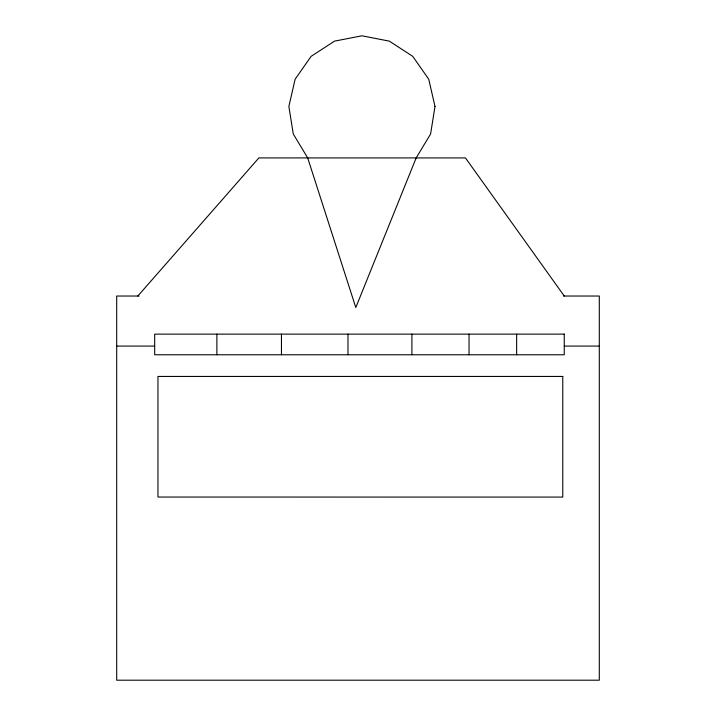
<?xml version="1.0" encoding="UTF-8"?>
<svg xmlns="http://www.w3.org/2000/svg" width="716" height="716" viewBox="0 0 716 716"><rect width="100%" height="100%" fill="white"/><g stroke="black" fill="none" stroke-linecap="round" stroke-linejoin="round"><path stroke-width="1.07" d="M137.839 296.03L258.87 157.914L465.454 157.914L564.253 296.03M139.047 296.03L116.699 296.03L116.699 680.2L599.301 680.2L599.301 296.03L563.555 296.03M116.699 346.088L154.674 346.088M564.253 346.088L599.301 346.088M516.639 334.13L516.639 354.769M469.034 334.13L469.034 354.769M411.897 334.13L411.897 354.769M347.985 334.13L347.985 354.769M281.46 334.13L281.46 354.769M216.876 334.13L216.876 354.769M434.997 106.433L430.593 134.008L416.175 157.914L355.798 307.531L307.692 157.914L293.283 134.008L288.87 106.433L295.126 79.225L311.12 56.349L334.533 41.134L361.938 35.8L389.343 41.134L412.747 56.349L428.741 79.225L434.997 106.433M564.253 334.13L154.674 334.13L154.674 354.769L564.253 354.769L564.253 334.13M562.767 376.437L157.959 376.437L157.959 497.047L562.767 497.083L562.767 376.437"/></g></svg>
